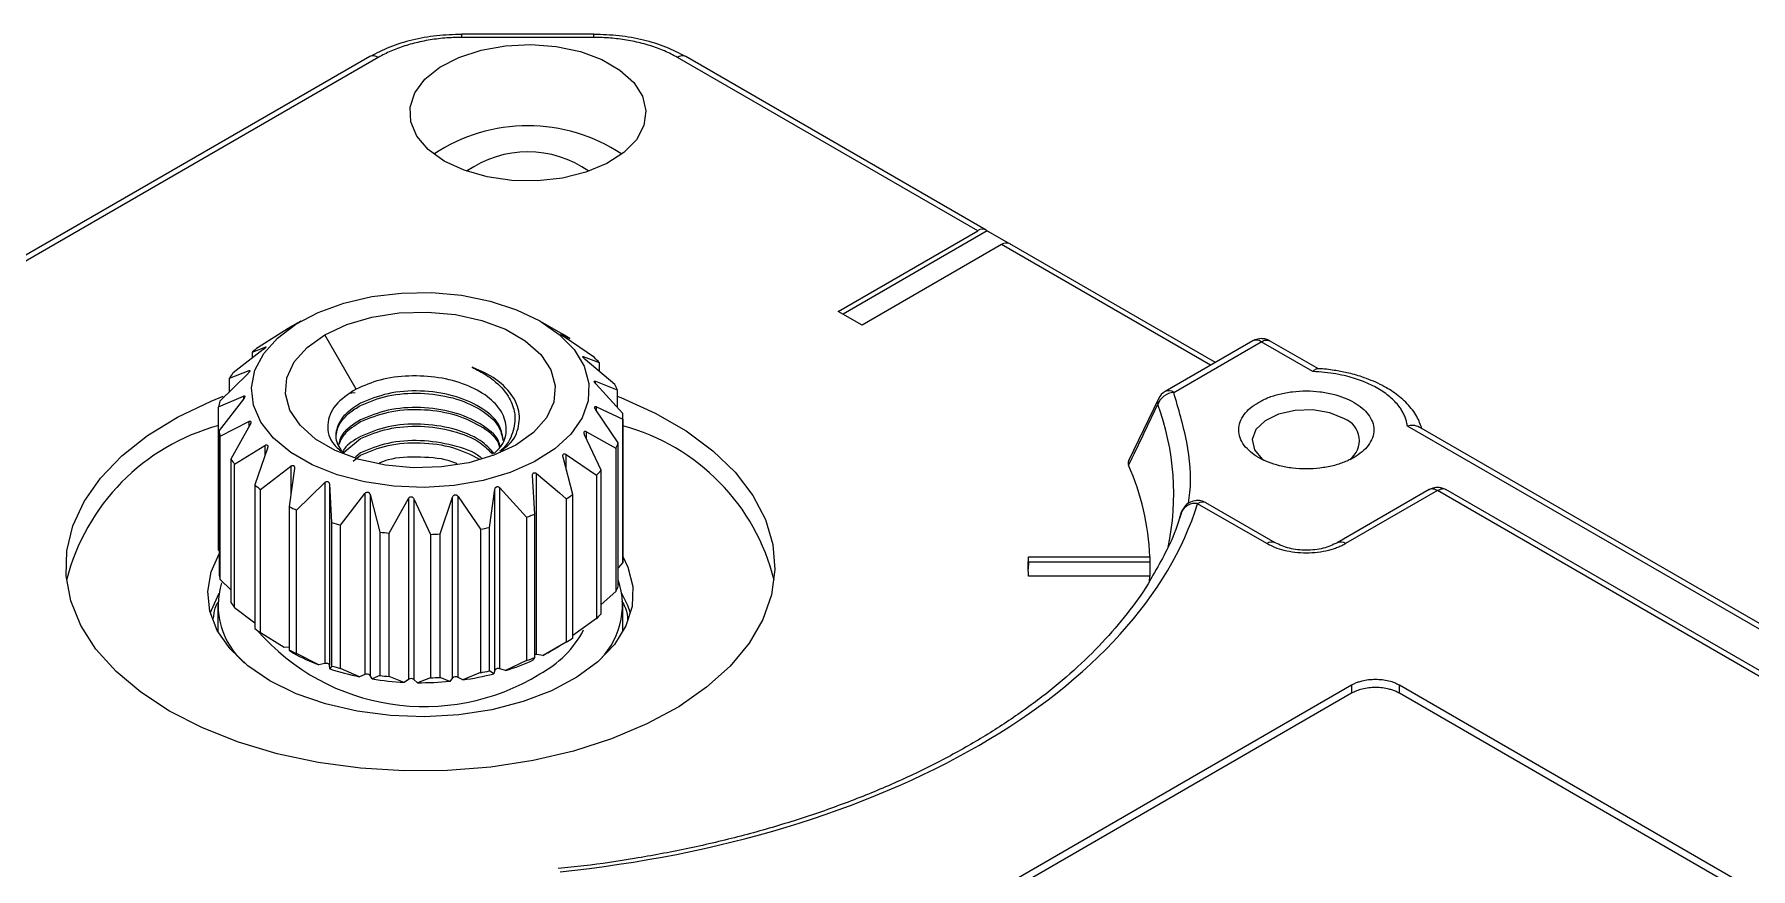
# Model space of a CAD drawing. Header units: millimetres. Extents: x 0 to 297, y 0 to 210.
# Drawn here: x 170.63 to 196.05, y 120.98 to 133.33 of the extents above; entities that cross this region are included whole.
import ezdxf

# ---------------------------------------------------------------- set-up
doc = ezdxf.new("R2010")
doc.units = ezdxf.units.MM

msp = doc.modelspace()

# ---------------------------------------------------------------- linework, layer by layer
at = {"color": 7, "linetype": 'Continuous', "lineweight": 15}
for p, q in [((178.917, 133.334), (176.963, 133.334)), ((178.917, 133.288), (176.963, 133.288)), ((175.601, 133.004), (169.563, 129.519)), ((175.726, 132.992), (169.688, 129.506)), ((184.601, 130.425), (180.154, 132.992)), ((184.726, 130.437), (180.279, 133.004)), ((182.536, 129.233), (184.601, 130.425)), ((184.742, 130.425), (182.607, 129.192)), ((184.742, 130.425), (185.06, 130.241)), ((184.954, 130.221), (182.89, 129.029)), ((188.049, 128.434), (184.954, 130.221)), ((188.122, 128.476), (185.079, 130.233)), ((182.89, 129.029), (182.536, 129.233)), ((174.393, 128.978), (173.946, 128.698)), ((174.358, 128.958), (174.423, 128.999)), ((174.581, 129.09), (174.41, 128.992)), ((174.423, 128.999), (174.447, 129.013)), ((175.399, 128.083), (174.935, 128.886)), ((178.471, 128.886), (178.117, 129.09)), ((178.429, 128.892), (178.563, 128.83)), ((178.927, 128.548), (178.477, 128.855)), ((174.02, 128.666), (173.575, 128.321)), ((173.863, 128.631), (174.059, 128.707)), ((173.863, 128.544), (173.863, 128.631)), ((174.059, 128.707), (174.059, 128.699)), ((188.675, 128.796), (187.378, 128.046)), ((187.503, 128.034), (188.8, 128.783)), ((189.565, 128.342), (188.8, 128.783)), ((189.645, 128.38), (188.923, 128.797)), ((173.523, 128.244), (173.814, 128.355)), ((173.814, 128.355), (173.814, 128.331)), ((178.76, 128.565), (178.997, 128.476)), ((178.76, 128.551), (178.76, 128.565)), ((179.227, 128.15), (178.791, 128.521)), ((178.997, 128.476), (178.997, 128.346)), ((173.794, 128.31), (173.378, 127.902)), ((173.523, 128.044), (173.523, 128.244)), ((178.94, 128.2), (179.265, 128.07)), ((178.94, 128.166), (178.94, 128.2)), ((179.347, 127.721), (178.951, 128.154)), ((173.362, 127.82), (173.728, 127.979)), ((173.729, 127.932), (173.368, 127.468)), ((173.728, 127.979), (173.728, 127.931)), ((175.382, 128.028), (175.292, 128.018)), ((179.265, 128.07), (179.265, 127.812)), ((187.278, 127.94), (186.834, 127.022)), ((173.362, 125.697), (173.362, 127.82)), ((173.387, 127.386), (173.807, 127.602)), ((173.807, 127.602), (173.807, 127.519)), ((179.279, 127.289), (178.948, 127.774)), ((178.957, 127.821), (179.349, 127.639)), ((178.957, 127.761), (178.957, 127.821)), ((179.349, 125.539), (179.349, 127.662)), ((179.349, 127.639), (179.349, 125.516)), ((173.368, 127.468), (173.368, 125.345)), ((173.387, 125.263), (173.387, 127.386)), ((173.828, 127.557), (173.545, 127.046)), ((175.2, 127.136), (175.465, 127.35)), ((179.026, 126.88), (178.781, 127.407)), ((178.81, 127.451), (179.245, 127.209)), ((178.81, 127.345), (178.81, 127.451)), ((204.202, 119.892), (190.963, 127.535)), ((204.282, 119.931), (191.133, 127.521)), ((173.599, 126.969), (174.046, 127.249)), ((174.086, 127.208), (173.899, 126.663)), ((174.046, 127.249), (174.046, 127.093)), ((175.354, 127.015), (175.465, 127.105)), ((175.465, 127.137), (175.39, 127.076)), ((178.605, 126.52), (178.462, 127.076)), ((178.509, 127.114), (178.958, 126.807)), ((178.509, 126.894), (178.509, 127.114)), ((179.245, 127.209), (179.245, 125.086)), ((179.279, 125.166), (179.279, 127.289)), ((173.545, 127.046), (173.545, 124.923)), ((173.599, 124.846), (173.599, 126.969)), ((173.984, 126.596), (174.43, 126.941)), ((174.486, 126.907), (174.406, 126.342)), ((174.43, 126.941), (174.43, 126.51)), ((178.071, 126.831), (178.407, 126.547)), ((178.071, 124.153), (178.071, 126.831)), ((179.026, 124.757), (179.026, 126.88)), ((173.899, 126.663), (173.899, 124.54)), ((173.984, 124.473), (173.984, 126.596)), ((174.517, 126.29), (174.934, 126.698)), ((174.934, 126.698), (174.934, 124.02)), ((175.002, 126.673), (175.035, 126.105)), ((175.002, 126.673), (175.002, 123.996)), ((177.374, 126.034), (177.453, 126.599)), ((177.453, 123.922), (177.453, 126.599)), ((177.526, 126.619), (177.922, 126.187)), ((177.526, 123.942), (177.526, 126.619)), ((178.043, 126.232), (178.01, 126.801)), ((178.958, 126.807), (178.958, 124.684)), ((191.288, 126.594), (189.924, 125.806)), ((191.41, 126.58), (190.049, 125.794)), ((201.022, 121.031), (191.41, 126.58)), ((201.152, 121.041), (191.533, 126.594)), ((174.406, 126.342), (174.406, 124.219)), ((175.166, 126.07), (175.527, 126.535)), ((175.527, 126.535), (175.527, 123.857)), ((175.604, 126.521), (175.747, 125.965)), ((175.604, 126.521), (175.604, 123.843)), ((175.888, 125.95), (176.171, 126.462)), ((176.171, 126.462), (176.171, 123.784)), ((176.252, 126.459), (176.497, 125.932)), ((176.252, 126.459), (176.252, 123.782)), ((176.64, 125.938), (176.827, 126.484)), ((176.827, 123.806), (176.827, 126.484)), ((176.907, 126.493), (177.238, 126.008)), ((176.907, 123.815), (176.907, 126.493)), ((178.407, 126.547), (178.508, 126.459)), ((178.508, 126.459), (178.508, 124.336)), ((178.605, 124.397), (178.605, 126.52)), ((188.882, 125.794), (187.857, 126.386)), ((187.981, 126.399), (187.976, 126.402)), ((189.007, 125.806), (187.981, 126.399)), ((174.517, 124.167), (174.517, 126.29)), ((175.035, 126.105), (175.035, 123.982)), ((175.166, 123.947), (175.166, 126.07)), ((177.922, 126.187), (177.922, 124.064)), ((178.043, 124.109), (178.043, 126.232)), ((187.619, 126.26), (187.592, 126.177)), ((175.747, 125.965), (175.747, 123.842)), ((175.888, 123.827), (175.888, 125.95)), ((176.497, 125.932), (176.497, 123.809)), ((176.64, 123.815), (176.64, 125.938)), ((177.238, 126.008), (177.238, 123.885)), ((177.374, 123.911), (177.374, 126.034)), ((173.368, 125.689), (173.362, 125.697)), ((185.349, 125.457), (185.354, 125.601)), ((185.354, 125.601), (187.149, 125.601)), ((185.354, 125.52), (185.354, 125.601)), ((179.349, 125.516), (179.279, 125.437)), ((185.354, 125.313), (185.349, 125.457)), ((185.354, 125.52), (185.35, 125.416)), ((187.149, 125.52), (185.354, 125.52)), ((187.149, 125.313), (185.354, 125.313)), ((187.145, 125.234), (187.149, 125.313)), ((173.545, 125.111), (173.387, 125.263)), ((179.245, 125.086), (179.026, 124.895)), ((173.349, 124.886), (173.349, 124.494)), ((173.899, 124.618), (173.599, 124.846)), ((179.349, 124.494), (179.349, 124.886)), ((178.958, 124.684), (178.605, 124.437)), ((174.334, 124.256), (173.984, 124.473)), ((178.508, 124.336), (178.165, 124.14)), ((178.259, 124.192), (178.408, 124.278)), ((174.406, 124.262), (174.334, 124.256)), ((174.406, 124.219), (174.469, 124.175)), ((174.845, 123.999), (174.517, 124.167)), ((174.934, 124.02), (174.845, 123.999)), ((177.922, 124.064), (177.611, 123.916)), ((178.017, 124.068), (178.043, 124.109)), ((178.165, 124.14), (178.071, 124.153)), ((175.009, 123.941), (175.002, 123.996)), ((175.035, 123.982), (175.009, 123.941)), ((175.45, 123.824), (175.166, 123.947)), ((175.527, 123.857), (175.45, 123.824)), ((175.635, 123.791), (175.604, 123.843)), ((175.747, 123.842), (175.635, 123.791)), ((176.111, 123.741), (175.888, 123.827)), ((176.171, 123.784), (176.111, 123.741)), ((176.305, 123.735), (176.252, 123.782)), ((176.497, 123.809), (176.305, 123.735)), ((176.787, 123.756), (176.64, 123.815)), ((176.827, 123.806), (176.787, 123.756)), ((176.977, 123.778), (176.907, 123.815)), ((177.238, 123.885), (176.977, 123.778)), ((177.436, 123.867), (177.374, 123.911)), ((177.453, 123.922), (177.436, 123.867)), ((177.611, 123.916), (177.526, 123.942)), ((183.067, 119.62), (190.138, 123.702)), ((190.138, 123.58), (183.067, 119.498)), ((190.138, 123.702), (190.138, 123.58)), ((190.845, 123.702), (201.451, 117.579)), ((190.845, 123.58), (190.845, 123.702)), ((201.451, 117.457), (190.845, 123.58))]:
    msp.add_line(p, q, dxfattribs=at)
at = {"color": 7, "linetype": 'Continuous', "lineweight": 15, "flags": 128}
for points in [[(176.703, 131.458), (176.466, 131.628), (176.297, 131.824), (176.206, 132.036), (176.196, 132.254), (176.267, 132.469), (176.417, 132.669), (176.637, 132.847), (176.919, 132.993), (177.248, 133.1), (177.61, 133.164), (177.987, 133.182), (178.362, 133.152), (178.718, 133.077), (179.036, 132.96), (179.304, 132.805), (179.508, 132.621), (179.638, 132.416), (179.689, 132.199), (179.659, 131.982), (179.548, 131.773), (179.361, 131.583), (179.109, 131.42), (178.801, 131.293), (178.454, 131.206), (178.082, 131.165), (177.704, 131.171), (177.337, 131.224), (176.998, 131.321), (176.703, 131.458)], [(176.963, 133.288), (176.963, 133.312), (176.963, 133.327), (176.963, 133.333), (176.963, 133.334)], [(178.917, 133.288), (178.917, 133.312), (178.917, 133.327), (178.917, 133.333), (178.917, 133.334)], [(178.117, 129.091), (178.404, 128.892), (178.625, 128.667), (178.773, 128.423), (178.843, 128.167), (178.833, 127.908), (178.743, 127.655), (178.577, 127.415), (178.338, 127.196), (178.036, 127.005), (177.679, 126.848), (177.28, 126.731), (176.851, 126.656), (176.405, 126.627), (175.958, 126.645), (175.523, 126.708), (175.115, 126.815), (174.747, 126.962), (174.43, 127.145), (174.175, 127.358), (173.989, 127.593), (173.88, 127.844), (173.85, 128.102), (173.9, 128.36), (174.029, 128.607), (174.232, 128.838), (174.504, 129.044), (174.835, 129.218), (175.214, 129.356), (175.63, 129.452), (176.069, 129.504), (176.517, 129.51), (176.96, 129.47), (177.383, 129.384), (177.773, 129.256), (178.117, 129.091)], [(174.935, 128.886), (175.26, 129.038), (175.632, 129.148), (176.036, 129.21), (176.454, 129.223), (176.867, 129.185), (177.257, 129.099), (177.608, 128.967), (177.903, 128.797), (178.131, 128.594), (178.281, 128.369), (178.346, 128.13), (178.324, 127.889), (178.216, 127.656), (178.026, 127.441), (177.763, 127.254)], [(177.763, 127.254), (177.438, 127.102), (177.066, 126.992), (176.662, 126.93), (176.244, 126.917), (175.831, 126.955), (175.441, 127.041), (175.09, 127.173), (174.795, 127.343), (174.567, 127.546), (174.417, 127.771), (174.352, 128.01), (174.374, 128.251), (174.482, 128.484), (174.672, 128.699), (174.935, 128.886)], [(172.637, 123.314), (172.209, 123.594), (171.843, 123.902), (171.546, 124.233), (171.322, 124.583), (171.174, 124.946), (171.105, 125.317), (171.115, 125.69), (171.204, 126.06), (171.371, 126.42), (171.614, 126.766), (171.928, 127.092), (172.31, 127.393), (172.753, 127.665), (173.25, 127.904), (173.43, 127.976)], [(179.265, 127.978), (179.316, 127.958), (179.826, 127.728), (180.283, 127.464), (180.68, 127.17), (181.012, 126.85), (181.273, 126.508), (181.46, 126.151), (181.569, 125.783), (181.598, 125.41), (181.549, 125.038), (181.42, 124.673), (181.215, 124.319), (180.936, 123.982), (180.587, 123.668), (180.174, 123.381), (179.703, 123.125), (179.181, 122.905), (178.617, 122.724), (178.017, 122.583), (177.393, 122.487), (176.753, 122.435), (176.107, 122.43), (175.464, 122.47), (174.835, 122.555), (174.228, 122.685), (173.654, 122.856), (173.121, 123.067), (172.637, 123.314), (172.637, 123.314)], [(190.032, 127.641), (189.817, 127.73), (189.565, 127.773), (189.302, 127.767), (189.056, 127.711), (188.855, 127.613), (188.721, 127.483), (188.667, 127.334), (188.699, 127.183), (188.815, 127.046), (188.837, 127.029)], [(174.122, 123.763), (173.793, 123.986), (173.531, 124.236), (173.342, 124.508), (173.23, 124.793), (173.2, 125.085), (173.251, 125.377), (173.372, 125.643)], [(179.349, 125.603), (179.422, 125.448), (179.493, 125.159), (179.483, 124.866), (179.392, 124.578), (179.222, 124.303), (178.977, 124.046), (178.664, 123.816), (178.292, 123.617), (177.869, 123.456), (177.406, 123.336), (176.917, 123.26), (176.412, 123.231), (175.906, 123.248), (175.412, 123.313), (174.942, 123.422), (174.508, 123.573), (174.122, 123.763)], [(173.364, 125.058), (173.251, 124.805), (173.238, 124.763)], [(179.46, 124.763), (179.422, 124.877), (179.334, 125.058)], [(175.002, 123.996), (175, 124.002), (174.995, 124.009), (174.988, 124.014), (174.979, 124.018), (174.968, 124.021), (174.957, 124.022), (174.945, 124.022), (174.934, 124.02)]]:
    msp.add_lwpolyline(points, dxfattribs=at)
at = {"color": 7, "linetype": 'Continuous', "lineweight": 15}
for centre, radius, start, end in [((175.653, 132.896), 0.12, 52.822, 115.8679), ((180.227, 132.892), 0.123, 65.0723, 126.2382), ((177.94, 129.462), 2.518, 56.4384, 123.5616), ((177.94, 130.016), 1.577, 54.9576, 125.0425), ((184.671, 130.333), 0.116, 52.3183, 127.671), ((185.028, 130.115), 0.129, 66.4407, 124.8697), ((177.101, 126.513), 2.74, 57.742, 60.163), ((175.268, 126.986), 2.164, 127.6716, 130.5038), ((188.727, 128.683), 0.124, 53.8516, 114.8377), ((177.671, 127.252), 1.804, 42.7072, 45.9052), ((174.722, 127.502), 1.41, 144.4934, 148.2631), ((178.151, 127.602), 1.208, 22.8093, 26.9879), ((174.388, 127.657), 1.039, 166.3549, 170.9779), ((187.404, 127.879), 0.14, 154.4094, 190.1975), ((187.529, 127.755), 0.28, 95.2811, 159.2935), ((183.711, 126.533), 3.793, 347.9333, 20.3835), ((187.503, 127.83), 0.25, 120.1901, 154.0666), ((187.43, 127.934), 0.123, 53.8073, 115.329), ((178.349, 127.662), 1, 358.6686, 3.4095), ((189.91, 127.32), 0.343, 305.5611, 69.3101), ((174.186, 124.479), 3.171, 105.0712, 165.8755), ((174.404, 127.67), 1.056, 191.0628, 195.6351), ((178.538, 124.503), 3.14, 13.8258, 75.034), ((178.18, 127.709), 1.176, 334.8251, 339.0788), ((174.762, 127.849), 1.458, 213.4133, 217.1007), ((177.719, 128.027), 1.739, 315.4738, 318.7525), ((183.338, 125.432), 3.815, 2.5416, 23.532), ((175.314, 128.396), 2.238, 230.7563, 233.5266), ((175.851, 129.288), 3.28, 243.8715, 246.0185), ((177.148, 128.734), 2.65, 300.8821, 303.3582), ((187.817, 126.174), 0.216, 79.5116, 156.5897), ((176.205, 130.267), 4.323, 254.3022, 256.0881), ((176.674, 129.7), 3.728, 289.5646, 291.537), ((176.338, 130.965), 5.035, 263.2633, 264.8769), ((176.35, 131.1), 5.17, 271.6348, 273.22), ((176.414, 130.61), 4.675, 280.1469, 281.8423), ((188.955, 125.697), 0.121, 64.813, 126.8583), ((189.977, 125.697), 0.121, 53.1406, 115.1882), ((178.355, 125.539), 0.994, 358.6643, 0.0037), ((174.404, 125.547), 1.056, 191.0628, 195.6351), ((174.491, 124.883), 1.136, 163.0595, 228.9698), ((178.189, 124.887), 1.152, 311.614, 18.8145), ((178.18, 125.586), 1.176, 334.8253, 339.0784), ((174.762, 125.726), 1.458, 213.4135, 217.1003), ((175.314, 126.273), 2.238, 230.7562, 233.5269), ((177.719, 125.904), 1.739, 315.4738, 318.7525), ((176.407, 126.658), 3.275, 220.9784, 301.4687), ((177.412, 125.216), 1.523, 297.54, 332.7208), ((177.148, 126.612), 2.651, 300.8824, 303.3577), ((175.85, 127.163), 3.279, 243.8712, 246.0191), ((175.903, 126.752), 2.949, 240.9069, 248.9829), ((176.638, 127.128), 3.356, 286.8461, 294.2552), ((176.674, 127.577), 3.728, 289.5646, 291.537), ((178.06, 124.07), 0.0847, 81.9209, 101.5388), ((176.952, 126.455), 2.613, 297.6521, 300.0021), ((176.22, 127.631), 3.884, 251.8351, 258.5551), ((176.205, 128.144), 4.323, 254.3022, 256.0881), ((175.556, 123.797), 0.0669, 43.8672, 115.624), ((176.34, 128.26), 4.524, 261.0349, 267.1049), ((176.338, 128.842), 5.035, 263.2633, 264.8769), ((176.21, 123.723), 0.0728, 54.5294, 122.0054), ((176.35, 128.977), 5.17, 271.6348, 273.2201), ((176.874, 123.753), 0.0703, 62.034, 131.2447), ((176.406, 127.942), 4.203, 277.8066, 284.1821), ((176.413, 128.49), 4.679, 280.1475, 281.8417), ((177.502, 123.886), 0.0605, 66.9353, 144.2503), ((176.35, 128.38), 4.644, 269.4451, 275.4098)]:
    msp.add_arc(centre, radius, start, end, dxfattribs=at)
for points, knots in [([(176.963, 133.333), (176.838, 133.329), (176.587, 133.32), (176.225, 133.253), (175.886, 133.151), (175.696, 133.053), (175.601, 133.004)], [0, 0, 0, 0, 0.2490526, 0.4987229, 0.7490229, 1, 1, 1, 1]), ([(176.963, 133.288), (176.921, 133.287), (176.836, 133.286), (176.71, 133.278), (176.585, 133.265), (176.462, 133.246), (176.304, 133.215), (176.116, 133.165), (175.907, 133.088), (175.786, 133.024), (175.726, 132.992)], [0, 0, 0, 0, 0.092925, 0.185127, 0.277094, 0.369323, 0.462302, 0.6421, 0.820126, 1, 1, 1, 1]), ([(180.279, 133.004), (180.184, 133.053), (179.994, 133.151), (179.655, 133.253), (179.293, 133.32), (179.042, 133.329), (178.917, 133.333)], [0, 0, 0, 0, 0.2508417, 0.5011094, 0.7508122, 1, 1, 1, 1]), ([(180.154, 132.992), (180.123, 133.009), (180.062, 133.043), (179.963, 133.088), (179.859, 133.13), (179.749, 133.167), (179.599, 133.21), (179.405, 133.251), (179.163, 133.282), (178.999, 133.286), (178.917, 133.288)], [0, 0, 0, 0, 0.092882, 0.18504, 0.276965, 0.369151, 0.462087, 0.641959, 0.820055, 1, 1, 1, 1]), ([(174.447, 129.013), (174.448, 129.013), (174.449, 129.013), (174.445, 129.011), (174.438, 129.006), (174.43, 129.001), (174.418, 128.994), (174.405, 128.986), (174.397, 128.981), (174.393, 128.978)], [0, 0, 0, 0, 0.197268, 0.339199, 0.458476, 0.578085, 0.691202, 0.848057, 1, 1, 1, 1]), ([(178.477, 128.855), (178.473, 128.857), (178.466, 128.862), (178.455, 128.87), (178.445, 128.877), (178.437, 128.883), (178.43, 128.888), (178.426, 128.892), (178.426, 128.893), (178.428, 128.892), (178.429, 128.892)], [0, 0, 0, 0, 0.139412, 0.260868, 0.372505, 0.484688, 0.604541, 0.721998, 0.850361, 1, 1, 1, 1]), ([(174.059, 128.707), (174.061, 128.707), (174.064, 128.708), (174.064, 128.705), (174.06, 128.7), (174.054, 128.693), (174.044, 128.685), (174.033, 128.675), (174.024, 128.669), (174.02, 128.666)], [0, 0, 0, 0, 0.197273, 0.3392, 0.458472, 0.57808, 0.691198, 0.848047, 1, 1, 1, 1]), ([(188.8, 128.829), (188.767, 128.826), (188.723, 128.822), (188.685, 128.8), (188.676, 128.795)], [0, 0, 0, 0, 0.754265, 1, 1, 1, 1]), ([(188.925, 128.794), (188.921, 128.797), (188.899, 128.813), (188.855, 128.825), (188.817, 128.828), (188.8, 128.829)], [0, 0, 0, 0, 0.115964, 0.616265, 1, 1, 1, 1]), ([(188.8, 128.783), (188.818, 128.791), (188.852, 128.808), (188.896, 128.81), (188.916, 128.798), (188.924, 128.793)], [0, 0, 0, 0, 0.3750188, 0.7500414, 1, 1, 1, 1]), ([(173.814, 128.355), (173.817, 128.356), (173.822, 128.357), (173.826, 128.354), (173.825, 128.349), (173.822, 128.342), (173.815, 128.332), (173.806, 128.321), (173.798, 128.313), (173.794, 128.31)], [0, 0, 0, 0, 0.1972823, 0.3392111, 0.4584823, 0.5780818, 0.691203, 0.8480525, 1, 1, 1, 1]), ([(177.115, 128.407), (177.188, 128.369), (177.303, 128.31), (177.494, 128.17), (177.656, 127.993), (177.729, 127.815), (177.759, 127.633), (177.726, 127.435), (177.634, 127.244), (177.53, 127.167), (177.522, 127.161)], [0, 0, 0, 0, 0.126393, 0.196809, 0.393193, 0.556869, 0.590024, 0.786587, 0.983137, 1, 1, 1, 1]), ([(177.551, 127.173), (177.589, 127.201), (177.728, 127.305), (177.825, 127.536), (177.817, 127.83), (177.634, 128.109), (177.372, 128.3), (177.175, 128.381), (177.115, 128.406)], [0, 0, 0, 0, 0.0762451, 0.2813815, 0.4888156, 0.6977262, 0.9076334, 1, 1, 1, 1]), ([(178.791, 128.521), (178.787, 128.524), (178.78, 128.53), (178.77, 128.539), (178.762, 128.548), (178.756, 128.555), (178.753, 128.561), (178.752, 128.565), (178.754, 128.566), (178.758, 128.565), (178.76, 128.565)], [0, 0, 0, 0, 0.139415, 0.260879, 0.372512, 0.484692, 0.604548, 0.721995, 0.850364, 1, 1, 1, 1]), ([(189.565, 128.342), (189.577, 128.355), (189.599, 128.378), (189.621, 128.388), (189.629, 128.385), (189.629, 128.384)], [0, 0, 0, 0, 0.545715, 0.974586, 1, 1, 1, 1]), ([(190.963, 127.535), (190.96, 127.555), (190.954, 127.595), (190.936, 127.654), (190.911, 127.713), (190.879, 127.77), (190.819, 127.857), (190.712, 127.969), (190.533, 128.094), (190.317, 128.197), (190.103, 128.266), (189.907, 128.308), (189.738, 128.332), (189.623, 128.339), (189.565, 128.342)], [0, 0, 0, 0, 0.048558, 0.096783, 0.14491, 0.193176, 0.241815, 0.370804, 0.500041, 0.62903, 0.758267, 0.838972, 0.919183, 1, 1, 1, 1]), ([(191.179, 127.494), (191.157, 127.556), (191.109, 127.69), (190.967, 127.868), (190.782, 128.027), (190.556, 128.161), (190.316, 128.259), (190.084, 128.324), (189.869, 128.363), (189.721, 128.382), (189.636, 128.384), (189.629, 128.384)], [0, 0, 0, 0, 0.121462, 0.263585, 0.403673, 0.536891, 0.683737, 0.794019, 0.884261, 0.989959, 1, 1, 1, 1]), ([(175.399, 128.083), (175.284, 128.007), (175.055, 127.855), (174.952, 127.555), (175.005, 127.3), (175.159, 127.18), (175.208, 127.142)], [0, 0, 0, 0, 0.285428, 0.573461, 0.864097, 1, 1, 1, 1]), ([(177.443, 127.128), (177.482, 127.166), (177.595, 127.277), (177.64, 127.497), (177.571, 127.75), (177.359, 127.979), (177.032, 128.157), (176.622, 128.265), (176.177, 128.289), (175.742, 128.232), (175.512, 128.132), (175.399, 128.083)], [0, 0, 0, 0, 0.061029, 0.175547, 0.290908, 0.407539, 0.525036, 0.643253, 0.762646, 0.883133, 1, 1, 1, 1]), ([(178.951, 128.154), (178.948, 128.157), (178.941, 128.164), (178.934, 128.174), (178.928, 128.184), (178.925, 128.192), (178.924, 128.198), (178.926, 128.202), (178.932, 128.202), (178.937, 128.201), (178.94, 128.2)], [0, 0, 0, 0, 0.139418, 0.260863, 0.372508, 0.484696, 0.604541, 0.721999, 0.850362, 1, 1, 1, 1]), ([(173.728, 127.979), (173.732, 127.98), (173.74, 127.983), (173.746, 127.981), (173.749, 127.976), (173.749, 127.968), (173.745, 127.957), (173.739, 127.945), (173.732, 127.936), (173.729, 127.932)], [0, 0, 0, 0, 0.197271, 0.339201, 0.458466, 0.578077, 0.691196, 0.84805, 1, 1, 1, 1]), ([(175.465, 127.872), (175.383, 127.82), (175.218, 127.714), (175.102, 127.512), (175.083, 127.319), (175.156, 127.207), (175.187, 127.16)], [0, 0, 0, 0, 0.269655, 0.539311, 0.808967, 1, 1, 1, 1]), ([(175.103, 127.36), (175.105, 127.399), (175.109, 127.484), (175.179, 127.612), (175.294, 127.737), (175.408, 127.806), (175.465, 127.84)], [0, 0, 0, 0, 0.216184, 0.477456, 0.738728, 1, 1, 1, 1]), ([(177.576, 127.339), (177.561, 127.415), (177.525, 127.59), (177.252, 127.824), (176.84, 128.001), (176.35, 128.071), (175.852, 128.034), (175.594, 127.926), (175.465, 127.872)], [0, 0, 0, 0, 0.132324, 0.305859, 0.479394, 0.65293, 0.826465, 1, 1, 1, 1]), ([(175.465, 127.84), (175.594, 127.894), (175.852, 128.002), (176.35, 128.038), (176.841, 127.968), (177.252, 127.792), (177.521, 127.562), (177.557, 127.392), (177.572, 127.322)], [0, 0, 0, 0, 0.17509, 0.35018, 0.52527, 0.700361, 0.87545, 1, 1, 1, 1]), ([(186.836, 126.955), (186.908, 127.104), (187.053, 127.405), (187.195, 127.703), (187.267, 127.854)], [0, 0, 0, 0, 0.495469, 1, 1, 1, 1]), ([(187.723, 126.391), (187.73, 126.444), (187.775, 126.745), (187.72, 127.299), (187.575, 127.789), (187.503, 128.034)], [0, 0, 0, 0, 0.096932, 0.54867, 1, 1, 1, 1]), ([(190.173, 127.07), (190.15, 127.057), (190.105, 127.032), (190.029, 127), (189.949, 126.971), (189.831, 126.938), (189.67, 126.908), (189.466, 126.897), (189.262, 126.908), (189.012, 126.954), (188.742, 127.06), (188.559, 127.216), (188.479, 127.36), (188.459, 127.478), (188.479, 127.596), (188.541, 127.706), (188.632, 127.805), (188.717, 127.859), (188.759, 127.886)], [0, 0, 0, 0, 0.030166, 0.060083, 0.090022, 0.12025, 0.185225, 0.25037, 0.315344, 0.38049, 0.500065, 0.619641, 0.684615, 0.749761, 0.814735, 0.87988, 0.939898, 1, 1, 1, 1]), ([(188.759, 127.886), (188.782, 127.899), (188.827, 127.924), (188.903, 127.956), (188.983, 127.985), (189.101, 128.018), (189.261, 128.047), (189.466, 128.059), (189.67, 128.047), (189.92, 128.001), (190.19, 127.896), (190.373, 127.74), (190.452, 127.596), (190.473, 127.478), (190.452, 127.36), (190.391, 127.25), (190.299, 127.151), (190.215, 127.097), (190.173, 127.07)], [0, 0, 0, 0, 0.030166, 0.060083, 0.090022, 0.12025, 0.185225, 0.25037, 0.315344, 0.38049, 0.500065, 0.619641, 0.684615, 0.749761, 0.814735, 0.87988, 0.939898, 1, 1, 1, 1]), ([(173.807, 127.602), (173.812, 127.604), (173.821, 127.608), (173.831, 127.607), (173.837, 127.603), (173.84, 127.595), (173.839, 127.584), (173.836, 127.571), (173.831, 127.562), (173.828, 127.557)], [0, 0, 0, 0, 0.197272, 0.339196, 0.458471, 0.578081, 0.691199, 0.848051, 1, 1, 1, 1]), ([(175.465, 127.627), (175.357, 127.559), (175.183, 127.449), (175.15, 127.306), (175.137, 127.252)], [0, 0, 0, 0, 0.624941, 1, 1, 1, 1]), ([(175.465, 127.595), (175.373, 127.537), (175.212, 127.437), (175.16, 127.307), (175.138, 127.251)], [0, 0, 0, 0, 0.574069, 1, 1, 1, 1]), ([(177.533, 127.227), (177.525, 127.257), (177.492, 127.386), (177.248, 127.578), (176.842, 127.756), (176.35, 127.826), (175.852, 127.789), (175.594, 127.681), (175.465, 127.627)], [0, 0, 0, 0, 0.057939, 0.246351, 0.434763, 0.623176, 0.811588, 1, 1, 1, 1]), ([(177.525, 127.219), (177.519, 127.241), (177.487, 127.361), (177.246, 127.546), (176.842, 127.723), (176.35, 127.793), (175.852, 127.757), (175.594, 127.649), (175.465, 127.595)], [0, 0, 0, 0, 0.043177, 0.234541, 0.425906, 0.617271, 0.808635, 1, 1, 1, 1]), ([(178.948, 127.774), (178.945, 127.778), (178.94, 127.786), (178.934, 127.797), (178.931, 127.807), (178.931, 127.815), (178.934, 127.822), (178.939, 127.825), (178.947, 127.825), (178.953, 127.822), (178.957, 127.821)], [0, 0, 0, 0, 0.139419, 0.260878, 0.372506, 0.4847, 0.604546, 0.722001, 0.850364, 1, 1, 1, 1]), ([(175.465, 127.382), (175.368, 127.326), (175.247, 127.256), (175.204, 127.164), (175.195, 127.145)], [0, 0, 0, 0, 0.799799, 1, 1, 1, 1]), ([(177.443, 127.128), (177.38, 127.196), (177.236, 127.351), (176.836, 127.509), (176.352, 127.581), (175.852, 127.544), (175.594, 127.436), (175.465, 127.382)], [0, 0, 0, 0, 0.162294, 0.371721, 0.581147, 0.790573, 1, 1, 1, 1]), ([(175.465, 127.35), (175.594, 127.404), (175.852, 127.512), (176.352, 127.549), (176.835, 127.477), (177.223, 127.325), (177.36, 127.179), (177.416, 127.121)], [0, 0, 0, 0, 0.213926, 0.427851, 0.641777, 0.855703, 1, 1, 1, 1]), ([(177.253, 127.058), (177.246, 127.064), (177.151, 127.154), (176.829, 127.261), (176.353, 127.337), (175.851, 127.299), (175.594, 127.191), (175.465, 127.137)], [0, 0, 0, 0, 0.017884, 0.263413, 0.508942, 0.754471, 1, 1, 1, 1]), ([(178.781, 127.407), (178.779, 127.412), (178.776, 127.42), (178.773, 127.432), (178.773, 127.442), (178.775, 127.45), (178.781, 127.456), (178.789, 127.458), (178.799, 127.456), (178.806, 127.453), (178.81, 127.451)], [0, 0, 0, 0, 0.139426, 0.260867, 0.372506, 0.484695, 0.60454, 0.721999, 0.850365, 1, 1, 1, 1]), ([(191.131, 127.519), (191.121, 127.525), (191.095, 127.54), (191.037, 127.548), (190.989, 127.54), (190.963, 127.535)], [0, 0, 0, 0, 0.233327, 0.57066, 1, 1, 1, 1]), ([(174.046, 127.249), (174.051, 127.252), (174.061, 127.257), (174.073, 127.258), (174.082, 127.254), (174.088, 127.247), (174.091, 127.237), (174.09, 127.223), (174.087, 127.213), (174.086, 127.208)], [0, 0, 0, 0, 0.197268, 0.33919, 0.45848, 0.578083, 0.691205, 0.848055, 1, 1, 1, 1]), ([(175.465, 127.105), (175.594, 127.159), (175.852, 127.267), (176.349, 127.303), (176.842, 127.237), (177.098, 127.11), (177.225, 127.047)], [0, 0, 0, 0, 0.2512869, 0.5025734, 0.7538604, 1, 1, 1, 1]), ([(176.888, 126.977), (176.868, 126.986), (176.715, 127.054), (176.348, 127.082), (175.958, 127.072), (175.783, 127.005), (175.74, 126.988)], [0, 0, 0, 0, 0.060711, 0.465201, 0.869691, 1, 1, 1, 1]), ([(178.462, 127.076), (178.461, 127.081), (178.459, 127.089), (178.459, 127.101), (178.462, 127.111), (178.467, 127.119), (178.475, 127.124), (178.485, 127.124), (178.497, 127.121), (178.504, 127.117), (178.509, 127.114)], [0, 0, 0, 0, 0.139427, 0.260874, 0.372513, 0.484702, 0.604546, 0.722001, 0.850368, 1, 1, 1, 1]), ([(174.43, 126.941), (174.435, 126.945), (174.445, 126.951), (174.459, 126.954), (174.47, 126.952), (174.478, 126.946), (174.484, 126.936), (174.487, 126.923), (174.486, 126.912), (174.486, 126.907)], [0, 0, 0, 0, 0.1972685, 0.3392106, 0.4584755, 0.5780912, 0.691205, 0.8480575, 1, 1, 1, 1]), ([(178.01, 126.801), (178.01, 126.807), (178.01, 126.819), (178.016, 126.832), (178.024, 126.841), (178.034, 126.845), (178.046, 126.845), (178.059, 126.84), (178.067, 126.834), (178.071, 126.831)], [0, 0, 0, 0, 0.197277, 0.339207, 0.458479, 0.578087, 0.691206, 0.84805, 1, 1, 1, 1]), ([(186.84, 127.027), (186.836, 127.021), (186.824, 126.999), (186.828, 126.974), (186.835, 126.957), (186.836, 126.955)], [0, 0, 0, 0, 0.289025, 0.918954, 1, 1, 1, 1]), ([(174.934, 126.698), (174.939, 126.702), (174.948, 126.71), (174.963, 126.715), (174.975, 126.715), (174.986, 126.71), (174.995, 126.701), (175.001, 126.689), (175.002, 126.678), (175.002, 126.673)], [0, 0, 0, 0, 0.197278, 0.3392, 0.458477, 0.578083, 0.691204, 0.848053, 1, 1, 1, 1]), ([(175.527, 126.535), (175.531, 126.54), (175.54, 126.549), (175.554, 126.556), (175.567, 126.557), (175.579, 126.555), (175.59, 126.547), (175.599, 126.536), (175.602, 126.526), (175.604, 126.521)], [0, 0, 0, 0, 0.197276, 0.339208, 0.458484, 0.578078, 0.691199, 0.848049, 1, 1, 1, 1]), ([(177.453, 126.599), (177.455, 126.606), (177.457, 126.617), (177.466, 126.629), (177.476, 126.636), (177.488, 126.639), (177.501, 126.637), (177.514, 126.631), (177.522, 126.623), (177.526, 126.619)], [0, 0, 0, 0, 0.197274, 0.339202, 0.458476, 0.578083, 0.691196, 0.848051, 1, 1, 1, 1]), ([(191.41, 126.626), (191.378, 126.623), (191.334, 126.618), (191.296, 126.598), (191.286, 126.592)], [0, 0, 0, 0, 0.732559, 1, 1, 1, 1]), ([(191.41, 126.58), (191.389, 126.589), (191.346, 126.608), (191.302, 126.607), (191.288, 126.592), (191.286, 126.591)], [0, 0, 0, 0, 0.472477, 0.944949, 1, 1, 1, 1]), ([(191.535, 126.591), (191.524, 126.597), (191.486, 126.619), (191.442, 126.623), (191.41, 126.626)], [0, 0, 0, 0, 0.281677, 1, 1, 1, 1]), ([(191.534, 126.591), (191.533, 126.592), (191.519, 126.607), (191.475, 126.608), (191.432, 126.589), (191.41, 126.58)], [0, 0, 0, 0, 0.055051, 0.527526, 1, 1, 1, 1]), ([(176.171, 126.462), (176.175, 126.468), (176.182, 126.477), (176.196, 126.487), (176.209, 126.49), (176.221, 126.489), (176.234, 126.483), (176.245, 126.473), (176.25, 126.464), (176.252, 126.459)], [0, 0, 0, 0, 0.197274, 0.339201, 0.458471, 0.578078, 0.691201, 0.848061, 1, 1, 1, 1]), ([(176.827, 126.484), (176.83, 126.49), (176.835, 126.501), (176.846, 126.512), (176.859, 126.517), (176.871, 126.518), (176.884, 126.514), (176.897, 126.506), (176.903, 126.497), (176.907, 126.493)], [0, 0, 0, 0, 0.197272, 0.339202, 0.458474, 0.578086, 0.691209, 0.848057, 1, 1, 1, 1]), ([(178.417, 120.937), (180.766, 121.181), (182.929, 121.833), (186.304, 123.782), (187.434, 125.03), (187.857, 126.386)], [0, 0, 0, 0, 0.5, 0.5, 1, 1, 1, 1]), ([(187.619, 126.26), (187.625, 126.277), (187.631, 126.295), (187.645, 126.309), (187.646, 126.31)], [0, 0, 0, 0, 0.921334, 1, 1, 1, 1]), ([(187.976, 126.402), (187.953, 126.412), (187.904, 126.433), (187.817, 126.434), (187.731, 126.404), (187.669, 126.358), (187.651, 126.32), (187.646, 126.31)], [0, 0, 0, 0, 0.1995218, 0.419606, 0.6661373, 0.9142907, 1, 1, 1, 1]), ([(187.61, 126.257), (187.599, 126.212), (187.546, 126.01), (187.41, 125.699), (187.259, 125.437), (187.195, 125.328)], [0, 0, 0, 0, 0.1425629, 0.6422172, 1, 1, 1, 1]), ([(190.049, 125.794), (190.031, 125.784), (189.993, 125.763), (189.931, 125.736), (189.864, 125.713), (189.767, 125.686), (189.635, 125.661), (189.466, 125.651), (189.297, 125.661), (189.14, 125.69), (188.998, 125.734), (188.921, 125.774), (188.882, 125.794)], [0, 0, 0, 0, 0.060245, 0.120003, 0.179811, 0.240207, 0.369961, 0.50013, 0.629884, 0.760052, 0.879925, 1, 1, 1, 1]), ([(189.927, 125.808), (189.86, 125.777), (189.725, 125.715), (189.466, 125.689), (189.207, 125.715), (189.072, 125.777), (189.005, 125.808)], [0, 0, 0, 0, 0.25, 0.5, 0.75, 1, 1, 1, 1]), ([(187.149, 125.601), (187.149, 125.566), (187.149, 125.496), (187.149, 125.4), (187.149, 125.342), (187.149, 125.313)], [0, 0, 0, 0, 0.333517, 0.666483, 1, 1, 1, 1]), ([(187.195, 125.328), (187.172, 125.286), (187.067, 125.092), (186.82, 124.758), (186.456, 124.328), (186.033, 123.916), (185.559, 123.522), (185.036, 123.148), (184.467, 122.797), (183.854, 122.471), (183.202, 122.171), (182.514, 121.9), (181.796, 121.659), (181.053, 121.449), (180.295, 121.272), (179.534, 121.131), (178.899, 121.035), (178.518, 120.997), (178.39, 120.985)], [0, 0, 0, 0, 0.019442, 0.088754, 0.157758, 0.226548, 0.295197, 0.36375, 0.432225, 0.500625, 0.568932, 0.637103, 0.705057, 0.772652, 0.839614, 0.905365, 0.968408, 1, 1, 1, 1]), ([(173.285, 124.685), (173.29, 124.737), (173.298, 124.821), (173.339, 124.902), (173.355, 124.933)], [0, 0, 0, 0, 0.620105, 1, 1, 1, 1]), ([(179.329, 124.943), (179.35, 124.909), (179.407, 124.817), (179.414, 124.719), (179.418, 124.657)], [0, 0, 0, 0, 0.368083, 1, 1, 1, 1]), ([(190.138, 123.702), (190.153, 123.71), (190.183, 123.727), (190.236, 123.747), (190.303, 123.767), (190.389, 123.783), (190.49, 123.789), (190.593, 123.783), (190.688, 123.765), (190.774, 123.739), (190.821, 123.714), (190.845, 123.702)], [0, 0, 0, 0, 0.0795968, 0.1592228, 0.2401291, 0.3686016, 0.5000689, 0.6285428, 0.7600114, 0.8792821, 1, 1, 1, 1]), ([(190.845, 123.58), (190.829, 123.588), (190.799, 123.604), (190.747, 123.625), (190.679, 123.645), (190.594, 123.66), (190.492, 123.666), (190.389, 123.66), (190.294, 123.643), (190.208, 123.616), (190.161, 123.592), (190.138, 123.58)], [0, 0, 0, 0, 0.079597, 0.159223, 0.240129, 0.368602, 0.500069, 0.628543, 0.760011, 0.879282, 1, 1, 1, 1])]:
    msp.add_open_spline(points, degree=3, knots=knots, dxfattribs=at)
msp.add_open_spline([(187.976, 126.402), (187.944, 126.417), (187.9, 126.412), (187.857, 126.386)], degree=3, dxfattribs=at)

doc.saveas('drawing.dxf')
